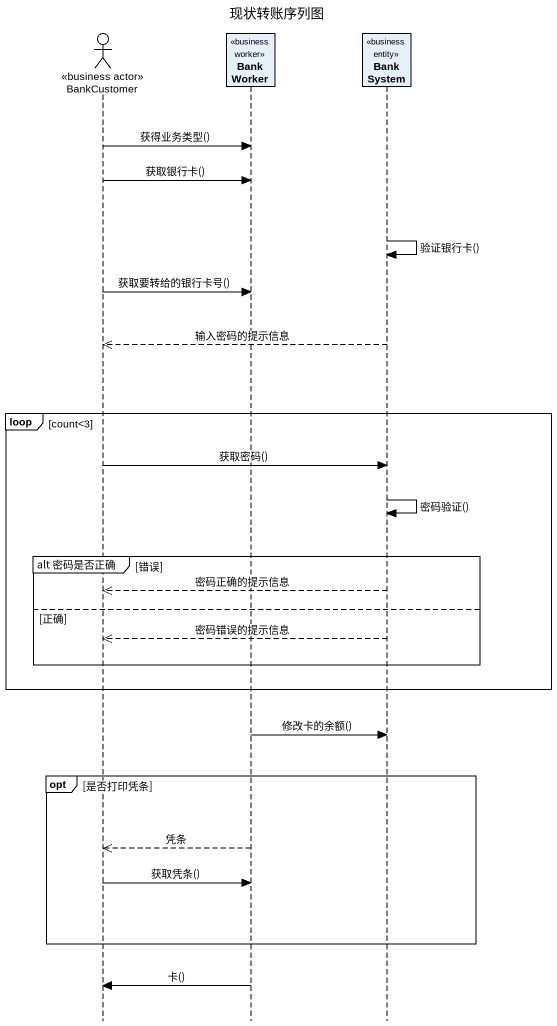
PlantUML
@startuml
title 现状转账序列图
hide footbox
actor BankCustomer <<business actor>>
participant BankWorker <<business worker>>
participant BankSystem <<business entity>>

BankCustomer -> BankWorker : 获得业务类型()
BankCustomer -> BankWorker : 获取银行卡()
BankSystem -> BankSystem : 验证银行卡()
BankCustomer -> BankWorker : 获取要转给的银行卡号()
BankSystem -->> BankCustomer : 输入密码的提示信息
loop count<3
  BankCustomer -> BankSystem : 获取密码()
  BankSystem -> BankSystem : 密码验证()
  group alt 密码是否正确 [错误]
    BankSystem -->> BankCustomer : 密码正确的提示信息
  else 正确
    BankSystem -->> BankCustomer : 密码错误的提示信息
  end
end
BankWorker -> BankSystem : 修改卡的余额()
opt 是否打印凭条
  BankWorker -->> BankCustomer : 凭条
  BankCustomer -> BankWorker : 获取凭条()
end
BankWorker -> BankCustomer : 卡()
@enduml
